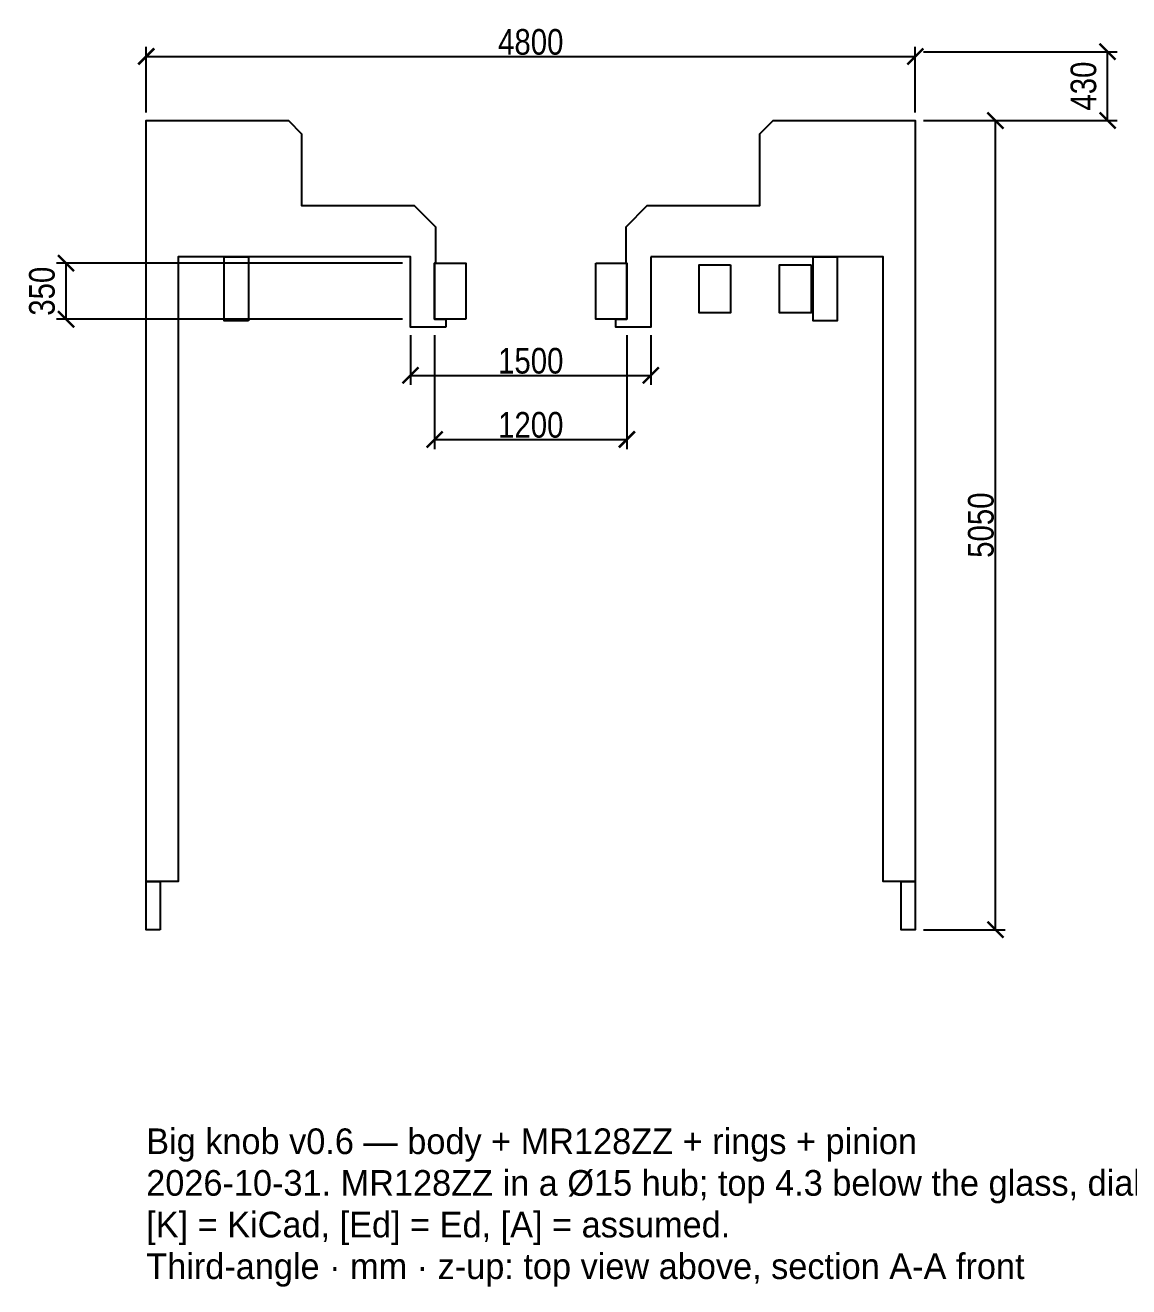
# Model space of a CAD drawing. Header units: millimetres. Extents: x -32 to 143, y -20 to 136.
# Drawn here: x -31.5 to 37.3, y -20.3 to 58.4 of the extents above; entities that cross this region are included whole.
import ezdxf

# ---------------------------------------------------------------- set-up
doc = ezdxf.new("R2010")
doc.units = ezdxf.units.MM
for name, color, linetype in [('DIMS', 3, 'CONTINUOUS'), ('TEXT', 7, 'CONTINUOUS'), ('VISIBLE', 7, 'CONTINUOUS')]:
    doc.layers.add(name, color=color, linetype=linetype)
doc.styles.add('OpenSansCondensed-Light', font='OpenSansCondensed-Light.ttf')
doc.dimstyles.new('EZDXF', dxfattribs={"dimtxt": 0.25, "dimasz": 0.175, "dimexe": 0.375, "dimexo": 0.125, "dimgap": 0.1, "dimtad": 1, "dimlfac": 100, "dimzin": 12, "dimdsep": 46, "dimtxsty": 'OpenSansCondensed-Light', "dimblk": 'ARCHTICK', "dimcen": 2.5, "dimazin": 3, "dimtfac": 0.5, "dimtmove": 2, "dimatfit": 3})

# ---------------------------------------------------------------- blocks, each defined once
blk = doc.blocks.new('_ARCHTICK')
at = {"color": 0, "linetype": 'BYBLOCK', "const_width": 0.15}
blk.add_lwpolyline([(-0.5, -0.5), (0.5, 0.5)], dxfattribs=at)

msp = doc.modelspace()

# ---------------------------------------------------------------- linework, layer by layer
at = {"layer": 'VISIBLE'}
for points in [[(-5.3, 39.6), (-7.5, 39.6), (-7.5, 44), (-22, 44), (-22, 5), (-24, 5), (-24, 52.5), (-15.12426, 52.5), (-14.3, 51.67574), (-14.3, 47.2), (-7.27426, 47.2), (-5.95, 45.87574), (-5.95, 43.6), (-6, 43.6), (-6, 40.1), (-5.3, 40.1), (-5.3, 39.6)], [(7.5, 44), (7.5, 39.6), (5.3, 39.6), (5.3, 40.1), (6, 40.1), (6, 43.6), (5.95, 43.6), (5.95, 45.87574), (7.27426, 47.2), (14.3, 47.2), (14.3, 51.67574), (15.12426, 52.5), (24, 52.5), (24, 5), (22, 5), (22, 44), (7.5, 44)], [(-17.6242, 40), (-19.125, 40), (-19.125, 44), (-17.6242, 44), (-17.6242, 40)], [(-4.06, 40.1), (-6, 40.1), (-6, 43.6), (-4.06, 43.6), (-4.06, 40.1)], [(4.06, 43.6), (6, 43.6), (6, 40.1), (4.06, 40.1), (4.06, 43.6)], [(12.475, 43.5), (12.475, 40.5), (10.50227, 40.5), (10.50227, 43.5), (12.475, 43.5)], [(17.49773, 43.5), (17.49773, 40.5), (15.525, 40.5), (15.525, 43.5), (17.49773, 43.5)], [(17.6242, 44), (19.125, 44), (19.125, 40), (17.6242, 40), (17.6242, 44)], [(-23.12435, 2), (-24, 2), (-24, 5), (-23.12435, 5), (-23.12435, 2)], [(23.12435, 5), (24, 5), (24, 2), (23.12435, 2), (23.12435, 5)]]:
    msp.add_lwpolyline(points, dxfattribs=at)

# ---------------------------------------------------------------- texts
at = {"layer": 'TEXT'}
for s, p in [('Big knob v0.6 — body + MR128ZZ + rings + pinion', (-24, -12)), ('2026-10-31. MR128ZZ in a Ø15 hub; top 4.3 below the glass, dial lip Ø48 on top.', (-24, -14.6)), ('[K] = KiCad, [Ed] = Ed, [A] = assumed.', (-24, -17.2)), ('Third-angle · mm · z-up: top view above, section A-A front', (-24, -19.8))]:
    msp.add_text(s, height=1.6, dxfattribs=at).set_placement(p)

# ---------------------------------------------------------------- dimensions: what is measured, and where the dimension line sits
at = {"layer": 'DIMS'}
for base, p1, p2 in [((-24, 56.5), (-24, 52.5), (24, 52.5)), ((-7.5, 36.6), (-7.5, 39.6), (7.5, 39.6)), ((-6, 32.6), (-6, 39.6), (6, 39.6))]:
    msp.add_linear_dim(base=base, p1=p1, p2=p2, dimstyle='EZDXF', override={"dimtxt": 1.6, "dimasz": 1, "dimexe": 0.6, "dimexo": 0.5, "dimdec": 2}, dxfattribs=at).render()
for base, p1, p2 in [((36, 52.5), (24, 52.5), (24, 56.8)), ((29, 2), (24, 2), (24, 52.5)), ((-29, 40.1), (-7.5, 40.1), (-7.5, 43.6))]:
    msp.add_linear_dim(base=base, p1=p1, p2=p2, angle=90, dimstyle='EZDXF', override={"dimtxt": 1.6, "dimasz": 1, "dimexe": 0.6, "dimexo": 0.5, "dimdec": 2}, dxfattribs=at).render()

doc.saveas('drawing.dxf')
